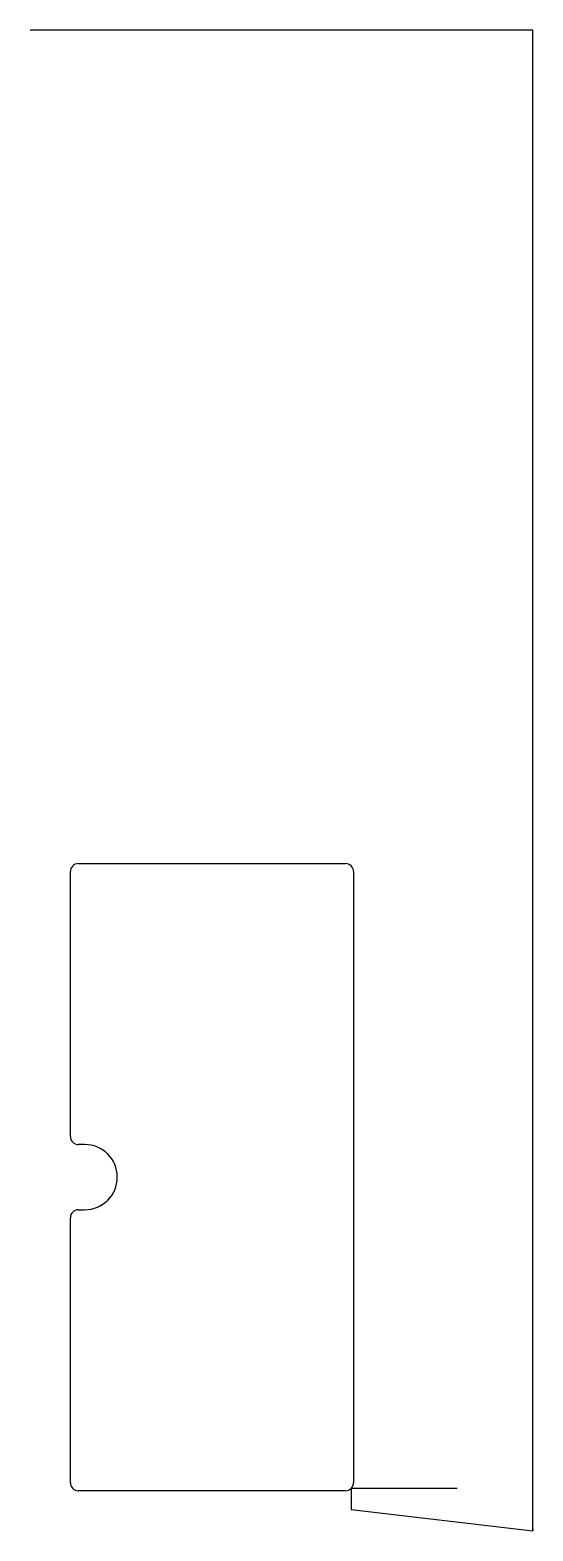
# Model space of a CAD drawing. Header units: metres. Extents: x 0 to 237, y 0 to 708.
import ezdxf

# ---------------------------------------------------------------- set-up
doc = ezdxf.new("R2010")
doc.units = ezdxf.units.M

msp = doc.modelspace()

# ---------------------------------------------------------------- linework, layer by layer
at = {"layer": 'TOOL_0'}
for p, q in [((1, 708.402), (0, 708.402)), ((237.11, 708.402), (1, 708.402)), ((237.11, 1), (237.11, 708.402)), ((22.75, 315.001), (148.75, 315.001)), ((19, 186.151), (19, 311.251)), ((152.5, 311.251), (152.5, 22.751)), ((25.75, 182.401), (22.75, 182.401)), ((22.75, 151.601), (25.75, 151.601)), ((19, 22.751), (19, 147.851)), ((148.75, 19.001), (22.75, 19.001)), ((201.402, 20.099), (151.402, 20.099)), ((151.402, 20.099), (151.402, 10.099)), ((151.402, 10.099), (237.11, 0)), ((237.11, 0), (237.11, 1)), ((237.11, 1), (237.11, 0)), ((237.11, 0), (237.11, 1)), ((237.11, 0), (237.11, 0))]:
    msp.add_line(p, q, dxfattribs=at)
for centre, radius, start, end in [((22.75, 311.251), 3.75, 90, 180), ((148.75, 311.251), 3.75, 0, 90), ((22.75, 186.151), 3.75, 180, 270), ((25.75, 167.001), 15.4, 270, 90), ((22.75, 147.851), 3.75, 90, 180), ((22.75, 22.751), 3.75, 180, 270), ((148.75, 22.751), 3.75, 315, 0), ((148.75, 22.751), 3.75, 270, 315)]:
    msp.add_arc(centre, radius, start, end, dxfattribs=at)

doc.saveas('drawing.dxf')
